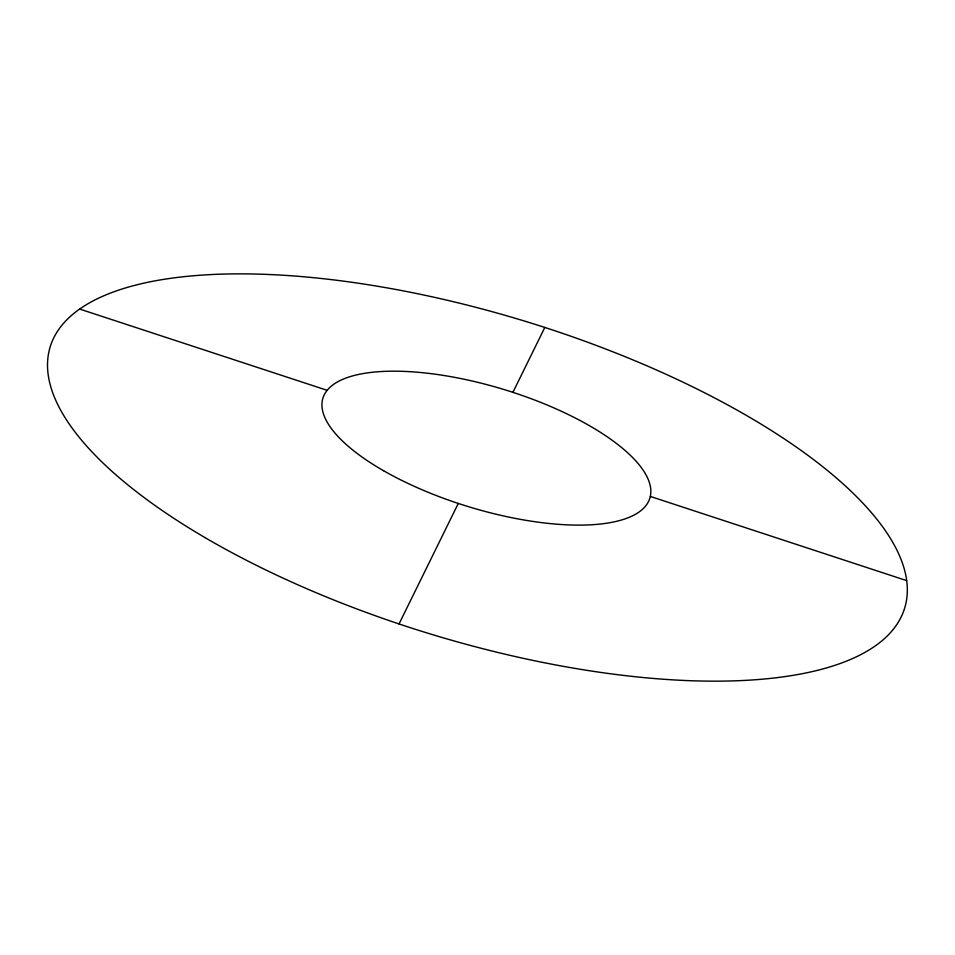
<?xml version="1.0" encoding="UTF-8"?>
<svg xmlns="http://www.w3.org/2000/svg" width="955" height="955" viewBox="0 0 955 955"><rect width="100%" height="100%" fill="white"/><g stroke="black" fill="none" stroke-linecap="round" stroke-linejoin="round"><path stroke-width="1.43" d="M399.035 623.949L458.293 503.428M512.907 392.338L544.804 327.458M79.683 309.062L327.171 390.32M650.319 496.433L906.677 580.616M383.552 470.708A170.933 61.204 17 0 0 648.946 500.599A170.933 61.204 17 0 0 426.706 373.142A170.933 61.204 17 0 0 383.552 470.708M205.027 537.617A446.749 163.377 17 0 0 901.639 615.975A446.749 163.377 17 0 0 325.619 278.956A446.749 163.377 17 0 0 205.027 537.617"/></g></svg>
